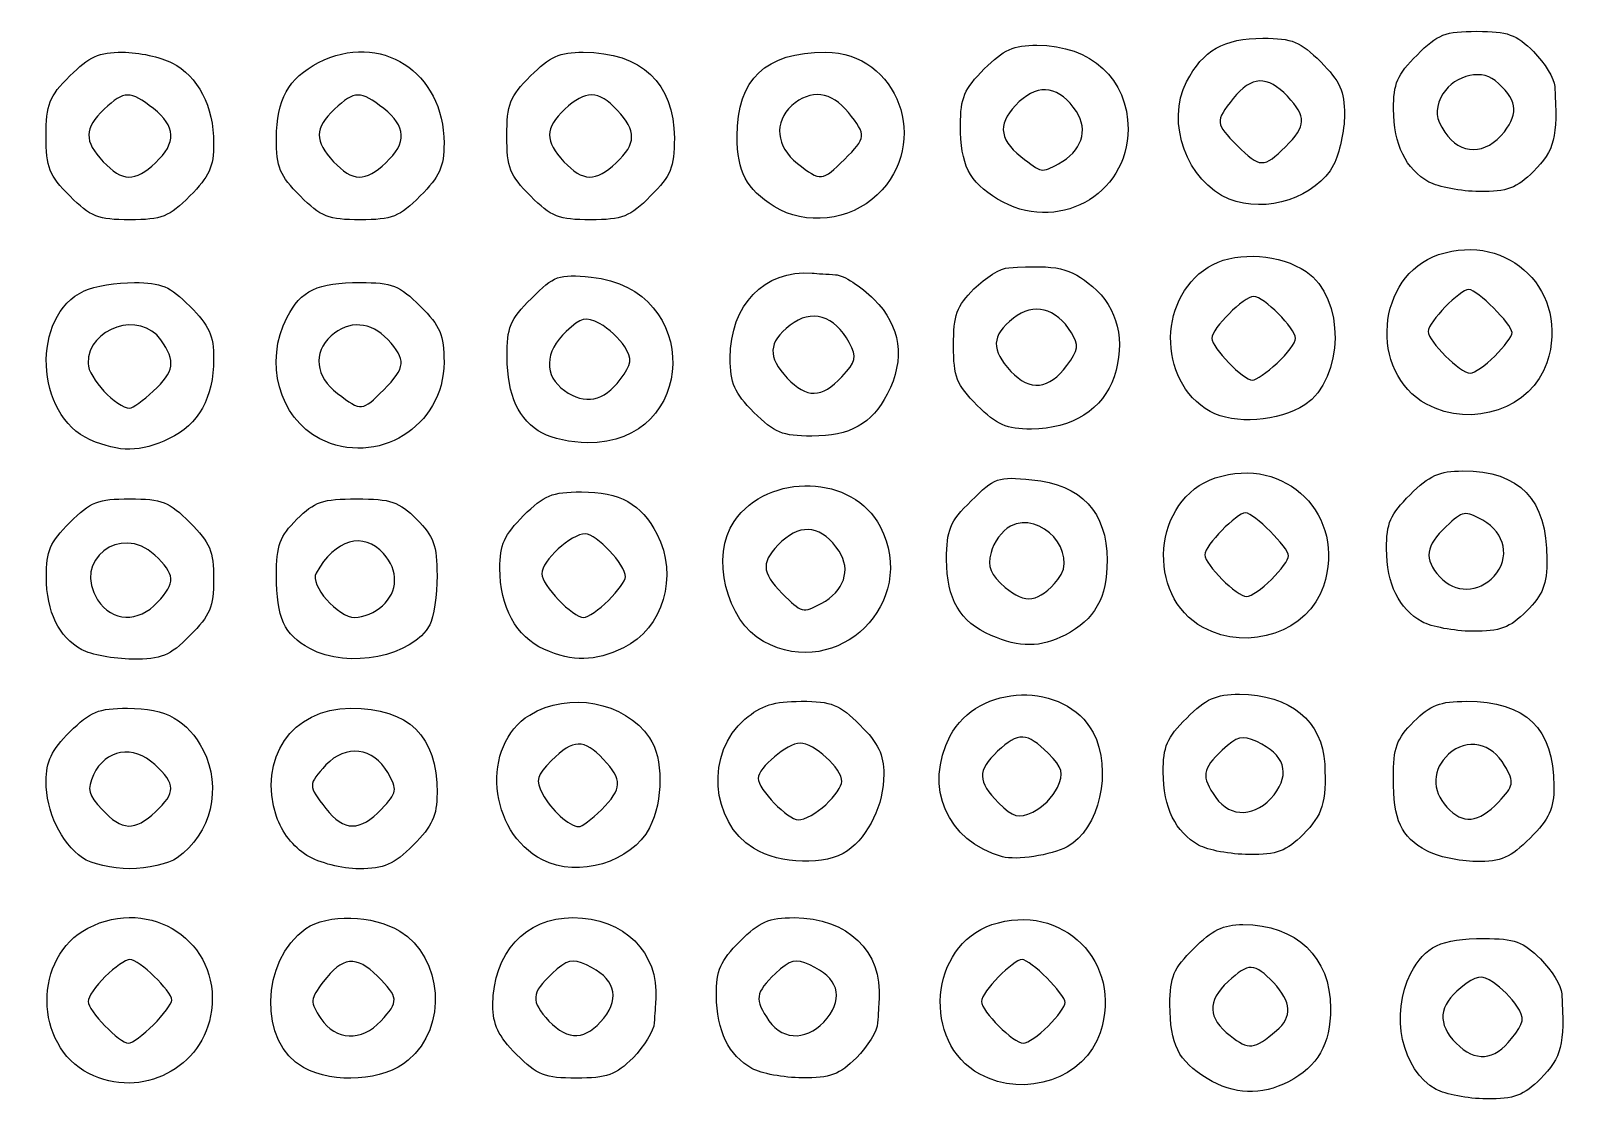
# Model space of a CAD drawing. Extents: x -1 to 2559, y 1 to 1442.
# Drawn here: x 1259.9 to 1553.9, y 361.1 to 565.4 of the extents above; entities that cross this region are included whole.
import ezdxf

# ---------------------------------------------------------------- set-up
doc = ezdxf.new("R2010")
doc.units = 0
doc.layers.get('0').update_dxf_attribs({"linetype": 'CONTINUOUS'})
doc.layers.add('IMAGE', color=7, linetype='CONTINUOUS')

# ---------------------------------------------------------------- blocks, each defined once
blk = doc.blocks.new('wave')
at = {"layer": 'IMAGE', "color": 7}
for points in [[(638.44, -1063.81), (638.44, -1063.81)], [(596.62, -1066.68), (596.62, -1066.68)], [(380.81, -1069.72), (380.81, -1069.72)], [(424.81, -1069.72), (424.81, -1069.72)], [(468.81, -1069.72), (468.81, -1069.72)], [(512.38, -1069.1), (512.38, -1069.1)], [(553.29, -1069.92), (553.29, -1069.92)], [(364.43, -1076.08), (364.43, -1076.08)], [(408.43, -1076.08), (408.43, -1076.08)], [(452.43, -1076.08), (452.43, -1076.08)], [(624.04, -1073.42), (624.04, -1073.42)], [(498.98, -1078.09), (498.98, -1078.09)], [(541.65, -1076.68), (541.65, -1076.68)], [(585.9, -1076.68), (585.9, -1076.68)], [(554.89, -1108.46), (554.89, -1108.46)], [(595.04, -1108.01), (595.04, -1108.01)], [(636.62, -1106.68), (636.62, -1106.68)], [(469.55, -1111.13), (469.55, -1111.13)], [(511.89, -1110.62), (511.89, -1110.62)], [(380.37, -1113.35), (380.37, -1113.35)], [(424.38, -1113.1), (424.38, -1113.1)], [(537.76, -1116.08), (537.76, -1116.08)], [(582.25, -1117.27), (582.25, -1117.27)], [(623.58, -1115.86), (623.58, -1115.86)], [(495.1, -1117.42), (495.1, -1117.42)], [(368.32, -1122.66), (368.32, -1122.66)], [(412.16, -1122.46), (412.16, -1122.46)], [(454.71, -1121.42), (454.71, -1121.42)], [(553.16, -1149.37), (553.16, -1149.37)], [(593.96, -1149.34), (593.96, -1149.34)], [(636.46, -1148.73), (636.46, -1148.73)], [(381.18, -1153.7), (381.18, -1153.7)], [(424.12, -1154.41), (424.12, -1154.41)], [(467.29, -1153.34), (467.29, -1153.34)], [(580.91, -1158.53), (580.91, -1158.53)], [(622.71, -1157.42), (622.71, -1157.42)], [(496.91, -1161.2), (496.91, -1161.2)], [(366.71, -1162.76), (366.71, -1162.76)], [(410.26, -1162.54), (410.26, -1162.54)], [(454.98, -1162.66), (454.98, -1162.66)], [(553.08, -1189.07), (553.08, -1189.07)], [(594.44, -1190.47), (594.44, -1190.47)], [(380.81, -1193.72), (380.81, -1193.72)], [(465.96, -1193.34), (465.96, -1193.34)], [(508.81, -1192.38), (508.81, -1192.38)], [(637.3, -1191.88), (637.3, -1191.88)], [(366.85, -1202.53), (366.85, -1202.53)], [(409.7, -1202.05), (409.7, -1202.05)], [(495.03, -1200.71), (495.03, -1200.71)], [(542.56, -1202.32), (542.56, -1202.32)], [(580.04, -1200.09), (580.04, -1200.09)], [(623.6, -1201.2), (623.6, -1201.2)], [(380.38, -1234.43), (380.38, -1234.43)], [(423.84, -1233.7), (423.84, -1233.7)], [(466.44, -1233.14), (466.44, -1233.14)], [(509.1, -1233.14), (509.1, -1233.14)], [(551.29, -1234.68), (551.29, -1234.68)], [(594.9, -1235.54), (594.9, -1235.54)], [(639.82, -1237.07), (639.82, -1237.07)], [(449.76, -1240.08), (449.76, -1240.08)], [(368.06, -1243.74), (368.06, -1243.74)], [(409.04, -1242.59), (409.04, -1242.59)], [(494.71, -1242.76), (494.71, -1242.76)], [(538.25, -1243.86), (538.25, -1243.86)], [(581.65, -1244.68), (581.65, -1244.68)], [(625.38, -1246.76), (625.38, -1246.76)]]:
    blk.add_lwpolyline(points, close=True, dxfattribs=at)
for points in [[(507.95, -1153.92), (507.95, -1153.92)], [(540.4, -1160.03), (540.4, -1160.03)], [(423.96, -1193.21), (423.96, -1193.21)], [(454.69, -1202.93), (454.69, -1202.93)]]:
    blk.add_lwpolyline(points, dxfattribs=at)
for points in [[(411.91, -1050.61), (423.68, -1044.52), (435.9, -1052.37), (435.9, -1066.02)], [(577.74, -1054.25), (580.85, -1048.25), (584.88, -1045.95), (592.33, -1045.95)], [(592.33, -1045.95), (597.94, -1045.95), (599.45, -1046.57), (603.36, -1050.48)], [(621.76, -1049.15), (625.75, -1045.16), (627.13, -1044.62), (633.2, -1044.62)], [(633.2, -1044.62), (639.05, -1044.62), (640.7, -1045.21), (644, -1048.51)], [(364.43, -1053.15), (368.13, -1049.45), (369.98, -1048.62), (374.5, -1048.62)], [(374.5, -1048.62), (377.54, -1048.62), (381.79, -1049.53), (383.94, -1050.64)], [(452.43, -1053.15), (456.13, -1049.45), (457.98, -1048.62), (462.5, -1048.62)], [(462.5, -1048.62), (473.59, -1048.62), (479.9, -1054.57), (479.9, -1065.05)], [(491.9, -1064.64), (491.9, -1053.76), (497.3, -1048.62), (508.73, -1048.62)], [(508.73, -1048.62), (522.66, -1048.62), (528.98, -1065.97), (518.65, -1075.87)], [(539.1, -1051.82), (542.8, -1048.12), (544.65, -1047.28), (549.16, -1047.28)], [(549.16, -1047.28), (559.51, -1047.28), (566.56, -1053.77), (566.56, -1063.28)], [(617.28, -1059.48), (617.24, -1054.63), (617.97, -1052.94), (621.76, -1049.15)], [(644, -1048.51), (646.14, -1050.66), (647.97, -1053.66), (648.06, -1055.18)], [(383.94, -1050.64), (388.92, -1053.21), (391.9, -1058.96), (391.9, -1066.02)], [(403.9, -1065.05), (403.9, -1057.7), (406.19, -1053.57), (411.91, -1050.61)], [(534.56, -1062.57), (534.56, -1057.27), (535.24, -1055.68), (539.1, -1051.82)], [(603.36, -1050.48), (607.06, -1054.18), (607.9, -1056.03), (607.9, -1060.55)], [(636.65, -1054.02), (633.74, -1051.61), (628.1, -1053.38), (626.33, -1057.26)], [(359.9, -1064.62), (359.9, -1058.51), (360.44, -1057.14), (364.43, -1053.15)], [(447.9, -1064.62), (447.9, -1058.51), (448.44, -1057.14), (452.43, -1053.15)], [(556.69, -1059.96), (553.56, -1055.18), (549.58, -1054.49), (545.78, -1058.06)], [(585.9, -1076.68), (577.82, -1073.34), (573.71, -1062.04), (577.74, -1054.25)], [(597, -1057.04), (593.21, -1053), (590.07, -1053.13), (586.66, -1057.46)], [(638.44, -1063.81), (641.31, -1060.15), (640.82, -1057.49), (636.65, -1054.02)], [(648.06, -1055.18), (648.65, -1064.96), (648.06, -1067.33), (644, -1071.39)], [(380.38, -1059.38), (375.97, -1055.91), (374.81, -1055.92), (370.98, -1059.51)], [(424.38, -1059.38), (419.97, -1055.91), (418.81, -1055.92), (414.98, -1059.51)], [(469, -1059.7), (465.38, -1055.85), (462.93, -1055.81), (458.98, -1059.51)], [(513.13, -1060.13), (509.97, -1056.11), (505.88, -1055.62), (502.33, -1058.82)], [(545.78, -1058.06), (541.62, -1061.97), (541.71, -1065.08), (546.08, -1068.52)], [(586.66, -1057.46), (583.16, -1061.92), (583.18, -1062.2), (587.41, -1066.43)], [(596.62, -1066.68), (600.65, -1062.65), (600.71, -1060.99), (597, -1057.04)], [(626.33, -1057.26), (625.15, -1059.85), (625.3, -1061.2), (627.07, -1063.89)], [(370.98, -1059.51), (367.14, -1063.13), (367.09, -1065.59), (370.8, -1069.53)], [(380.81, -1069.72), (384.84, -1065.93), (384.71, -1062.78), (380.38, -1059.38)], [(414.98, -1059.51), (411.14, -1063.13), (411.09, -1065.59), (414.8, -1069.53)], [(424.81, -1069.72), (428.84, -1065.93), (428.71, -1062.78), (424.38, -1059.38)], [(458.98, -1059.51), (455.14, -1063.13), (455.09, -1065.59), (458.8, -1069.53)], [(468.81, -1069.72), (472.66, -1066.1), (472.7, -1063.65), (469, -1059.7)], [(502.33, -1058.82), (498.86, -1061.97), (499.31, -1066.63), (503.41, -1069.85)], [(512.38, -1069.1), (516.61, -1064.87), (516.64, -1064.58), (513.13, -1060.13)], [(553.29, -1069.92), (557.67, -1067.57), (559.04, -1063.55), (556.69, -1059.96)], [(607.9, -1060.55), (607.9, -1063.59), (606.96, -1067.9), (605.81, -1070.12)], [(624.04, -1073.42), (619.6, -1070.96), (617.33, -1066.28), (617.28, -1059.48)], [(541.65, -1076.68), (536.14, -1073.32), (534.56, -1070.19), (534.56, -1062.57)], [(566.56, -1063.28), (566.56, -1076.05), (552.77, -1083.47), (541.65, -1076.68)], [(627.07, -1063.89), (629.99, -1068.35), (634.89, -1068.31), (638.44, -1063.81)], [(364.43, -1076.08), (360.44, -1072.09), (359.9, -1070.72), (359.9, -1064.62)], [(391.9, -1066.02), (391.9, -1070.53), (391.06, -1072.38), (387.36, -1076.08)], [(408.43, -1076.08), (404.51, -1072.17), (403.9, -1070.66), (403.9, -1065.05)], [(435.9, -1066.02), (435.9, -1070.53), (435.06, -1072.38), (431.36, -1076.08)], [(452.43, -1076.08), (448.44, -1072.09), (447.9, -1070.72), (447.9, -1064.62)], [(479.9, -1065.05), (479.9, -1070.66), (479.28, -1072.17), (475.36, -1076.08)], [(498.98, -1078.09), (493.58, -1074.7), (491.9, -1071.5), (491.9, -1064.64)], [(587.41, -1066.43), (591.74, -1070.76), (592.52, -1070.78), (596.62, -1066.68)], [(370.8, -1069.53), (374.41, -1073.38), (376.87, -1073.42), (380.81, -1069.72)], [(414.8, -1069.53), (418.41, -1073.38), (420.87, -1073.42), (424.81, -1069.72)], [(458.8, -1069.53), (462.41, -1073.38), (464.87, -1073.42), (468.81, -1069.72)], [(503.41, -1069.85), (507.86, -1073.36), (508.15, -1073.33), (512.38, -1069.1)], [(546.08, -1068.52), (550.16, -1071.73), (549.97, -1071.69), (553.29, -1069.92)], [(605.81, -1070.12), (602.59, -1076.34), (592.84, -1079.55), (585.9, -1076.68)], [(644, -1071.39), (640.75, -1074.64), (639.04, -1075.27), (633.67, -1075.24)], [(375.9, -1080.62), (369.79, -1080.62), (368.42, -1080.08), (364.43, -1076.08)], [(387.36, -1076.08), (383.37, -1080.08), (382, -1080.62), (375.9, -1080.62)], [(419.9, -1080.62), (413.79, -1080.62), (412.42, -1080.08), (408.43, -1076.08)], [(431.36, -1076.08), (427.37, -1080.08), (426, -1080.62), (419.9, -1080.62)], [(463.9, -1080.62), (457.79, -1080.62), (456.42, -1080.08), (452.43, -1076.08)], [(475.36, -1076.08), (471.37, -1080.08), (470, -1080.62), (463.9, -1080.62)], [(518.65, -1075.87), (513.44, -1080.86), (504.92, -1081.82), (498.98, -1078.09)], [(633.67, -1075.24), (630.13, -1075.21), (625.8, -1074.39), (624.04, -1073.42)], [(625.88, -1087.29), (639.36, -1082.84), (651.01, -1094.47), (646.57, -1107.93)], [(582.8, -1089.16), (587.66, -1086.64), (595.6, -1087.24), (600.56, -1090.49)], [(623.58, -1115.86), (612.45, -1109.82), (613.95, -1091.23), (625.88, -1087.29)], [(490.57, -1107.08), (490.58, -1096.87), (497.02, -1090.18), (506.23, -1090.83)], [(506.23, -1090.83), (507.15, -1090.9), (509.16, -1091.02), (510.7, -1091.12)], [(537.13, -1093.85), (539.27, -1091.7), (542.27, -1089.87), (543.79, -1089.78)], [(543.79, -1089.78), (553.12, -1089.22), (555.45, -1089.75), (559.75, -1093.36)], [(582.25, -1117.27), (571.91, -1111.45), (572.25, -1094.62), (582.8, -1089.16)], [(600.56, -1090.49), (608.05, -1095.4), (607.89, -1111.02), (600.31, -1115.99)], [(367.19, -1094.21), (369.12, -1093.33), (373.42, -1092.62), (376.76, -1092.62)], [(376.76, -1092.62), (381.89, -1092.62), (383.54, -1093.32), (387.36, -1097.15)], [(405.91, -1099.26), (408.59, -1094.08), (411.68, -1092.62), (419.94, -1092.62)], [(419.94, -1092.62), (426, -1092.62), (427.38, -1093.16), (431.36, -1097.15)], [(452.6, -1095.65), (456.99, -1091.25), (457.73, -1090.99), (463.99, -1091.59)], [(463.99, -1091.59), (485.29, -1093.64), (484.57, -1123.4), (463.23, -1123.23)], [(510.7, -1091.12), (512.24, -1091.21), (515.54, -1093.32), (518.03, -1095.82)], [(559.75, -1093.36), (564.6, -1097.44), (566.13, -1103.84), (563.89, -1110.63)], [(368.32, -1122.66), (357.73, -1118.06), (356.97, -1098.87), (367.19, -1094.21)], [(447.94, -1106.82), (447.9, -1101.16), (448.49, -1099.76), (452.6, -1095.65)], [(518.03, -1095.82), (523.16, -1100.95), (524.04, -1107.22), (520.57, -1113.93)], [(533.23, -1104.65), (533.23, -1098.8), (533.82, -1097.15), (537.13, -1093.85)], [(555.76, -1102.23), (552.76, -1097.42), (548.56, -1096.37), (544.65, -1099.45)], [(590.56, -1095.28), (588.68, -1095.28), (582.56, -1101.39), (582.56, -1103.28)], [(598.56, -1103.29), (598.56, -1101.4), (592.45, -1095.28), (590.56, -1095.28)], [(631.65, -1093.95), (629.95, -1093.95), (623.9, -1100.19), (623.9, -1101.95)], [(639.9, -1102.19), (639.9, -1100.62), (633.23, -1093.95), (631.65, -1093.95)], [(381.82, -1103.58), (377.89, -1097.97), (367.9, -1101.19), (367.9, -1108.06)], [(387.36, -1097.15), (391.06, -1100.85), (391.9, -1102.7), (391.9, -1107.22)], [(412.16, -1122.46), (404.41, -1118.51), (401.51, -1107.76), (405.91, -1099.26)], [(431.36, -1097.15), (435.21, -1100.99), (435.9, -1102.62), (435.9, -1107.84)], [(465.62, -1100.47), (462.96, -1099.04), (462.11, -1099.24), (459.23, -1101.95)], [(513.31, -1104.1), (510.53, -1098.9), (506.05, -1097.59), (501.99, -1100.78)], [(544.65, -1099.45), (540.45, -1102.75), (540.33, -1105.48), (544.18, -1109.59)], [(425.18, -1103.53), (421.94, -1100.06), (417.69, -1099.78), (414.33, -1102.82)], [(459.23, -1101.95), (455.09, -1105.84), (454.96, -1110.47), (458.9, -1113.25)], [(470.42, -1104.88), (469.47, -1103.36), (467.31, -1101.37), (465.62, -1100.47)], [(501.99, -1100.78), (497.8, -1104.07), (497.66, -1106.82), (501.46, -1110.86)], [(554.89, -1108.46), (557.1, -1105.5), (557.22, -1104.57), (555.76, -1102.23)], [(623.9, -1101.95), (623.9, -1103.84), (630.01, -1109.95), (631.9, -1109.95)], [(636.62, -1106.68), (638.42, -1104.88), (639.9, -1102.86), (639.9, -1102.19)], [(380.37, -1113.35), (384.43, -1109.58), (384.71, -1107.71), (381.82, -1103.58)], [(414.33, -1102.82), (410.79, -1106.03), (411.31, -1110.62), (415.56, -1113.8)], [(424.38, -1113.1), (428.61, -1108.87), (428.74, -1107.35), (425.18, -1103.53)], [(469.55, -1111.13), (471.77, -1108.15), (471.89, -1107.24), (470.42, -1104.88)], [(511.89, -1110.62), (514.65, -1107.68), (514.82, -1106.92), (513.31, -1104.1)], [(537.76, -1116.08), (533.78, -1112.09), (533.23, -1110.72), (533.23, -1104.65)], [(582.56, -1103.28), (582.56, -1105.03), (588.61, -1111.28), (590.31, -1111.28)], [(595.04, -1108.01), (596.98, -1106.21), (598.56, -1104.09), (598.56, -1103.29)], [(367.9, -1108.06), (367.9, -1110.76), (373.36, -1116.62), (375.88, -1116.62)], [(391.9, -1107.22), (391.9, -1114.59), (389.01, -1119.79), (383.42, -1122.44)], [(435.9, -1107.84), (435.9, -1120.11), (423.07, -1128.01), (412.16, -1122.46)], [(454.71, -1121.42), (450.15, -1118.9), (448, -1114.24), (447.94, -1106.82)], [(495.1, -1117.42), (491.33, -1113.65), (490.56, -1111.9), (490.57, -1107.08)], [(544.18, -1109.59), (547.81, -1113.44), (551.47, -1113.06), (554.89, -1108.46)], [(590.31, -1111.28), (590.97, -1111.28), (593.09, -1109.81), (595.04, -1108.01)], [(646.57, -1107.93), (643.69, -1116.65), (632.29, -1120.59), (623.58, -1115.86)], [(631.9, -1109.95), (632.7, -1109.95), (634.82, -1108.48), (636.62, -1106.68)], [(458.9, -1113.25), (462.89, -1116.06), (466.4, -1115.37), (469.55, -1111.13)], [(501.46, -1110.86), (505.19, -1114.83), (508, -1114.76), (511.89, -1110.62)], [(563.89, -1110.63), (561.86, -1116.8), (555.83, -1120.6), (548.1, -1120.61)], [(375.88, -1116.62), (376.41, -1116.62), (378.43, -1115.14), (380.37, -1113.35)], [(415.56, -1113.8), (420.23, -1117.28), (420.2, -1117.28), (424.38, -1113.1)], [(520.57, -1113.93), (517.61, -1119.65), (513.48, -1121.95), (506.13, -1121.95)], [(548.1, -1120.61), (543.27, -1120.61), (541.53, -1119.85), (537.76, -1116.08)], [(600.31, -1115.99), (595.42, -1119.2), (586.76, -1119.81), (582.25, -1117.27)], [(506.13, -1121.95), (500.52, -1121.95), (499.01, -1121.33), (495.1, -1117.42)], [(383.42, -1122.44), (377.88, -1125.06), (373.97, -1125.12), (368.32, -1122.66)], [(463.23, -1123.23), (460.3, -1123.21), (456.46, -1122.39), (454.71, -1121.42)], [(583.21, -1129.95), (596.69, -1125.51), (608.35, -1137.14), (603.9, -1150.6)], [(491.31, -1138.24), (497.96, -1128.74), (514.08, -1129.32), (519.21, -1139.24)], [(620.43, -1133.15), (624.13, -1129.45), (625.98, -1128.62), (630.5, -1128.62)], [(630.5, -1128.62), (641.42, -1128.62), (646.56, -1134.01), (646.56, -1145.45)], [(536.6, -1134.32), (541.02, -1129.89), (541.7, -1129.65), (548.18, -1130.28)], [(548.18, -1130.28), (557.62, -1131.18), (562.56, -1136.48), (562.56, -1145.67)], [(580.91, -1158.53), (569.78, -1152.49), (571.28, -1133.89), (583.21, -1129.95)], [(364.43, -1138.48), (368.42, -1134.49), (369.79, -1133.95), (375.9, -1133.95)], [(375.9, -1133.95), (382, -1133.95), (383.37, -1134.49), (387.36, -1138.48)], [(407.79, -1137.85), (411.18, -1134.46), (412.68, -1133.95), (419.23, -1133.95)], [(419.23, -1133.95), (425.78, -1133.95), (427.28, -1134.46), (430.67, -1137.85)], [(451.1, -1137.15), (455.01, -1133.23), (456.52, -1132.62), (462.13, -1132.62)], [(462.13, -1132.62), (469.48, -1132.62), (473.61, -1134.91), (476.57, -1140.63)], [(531.9, -1145.52), (531.9, -1139.86), (532.5, -1138.41), (536.6, -1134.32)], [(615.94, -1143.48), (615.9, -1138.63), (616.64, -1136.94), (620.43, -1133.15)], [(403.9, -1148.6), (403.9, -1142.8), (404.5, -1141.14), (407.79, -1137.85)], [(430.67, -1137.85), (433.96, -1141.14), (434.56, -1142.8), (434.56, -1148.6)], [(446.56, -1147.22), (446.56, -1142.7), (447.4, -1140.85), (451.1, -1137.15)], [(553.16, -1149.37), (557.31, -1144.37), (549.91, -1136.06), (544.08, -1139.18)], [(588.99, -1136.62), (587.28, -1136.62), (581.23, -1142.86), (581.23, -1144.62)], [(597.23, -1144.86), (597.23, -1143.28), (590.56, -1136.62), (588.99, -1136.62)], [(634.3, -1138.03), (630.93, -1136.14), (630.49, -1136.22), (627.3, -1139.22)], [(359.94, -1148.82), (359.9, -1143.96), (360.64, -1142.27), (364.43, -1138.48)], [(380.64, -1144.69), (374.1, -1138.54), (364.86, -1145.79), (369.74, -1153.23)], [(387.36, -1138.48), (391.23, -1142.35), (391.9, -1143.93), (391.9, -1149.28)], [(424.36, -1144.39), (420.49, -1140.11), (415.09, -1141.68), (411.45, -1148.13)], [(462.89, -1140.62), (460.2, -1140.62), (454.56, -1145.78), (454.56, -1148.24)], [(470.56, -1148.86), (470.56, -1146.55), (465.03, -1140.62), (462.89, -1140.62)], [(476.57, -1140.63), (480.71, -1148.64), (477.73, -1158.81), (470.19, -1162.39)], [(496.91, -1161.2), (489.85, -1157.36), (486.76, -1144.73), (491.31, -1138.24)], [(519.21, -1139.24), (526.7, -1153.72), (511.22, -1168.96), (496.91, -1161.2)], [(511.36, -1143.96), (508.23, -1139.18), (504.25, -1138.49), (500.45, -1142.06)], [(544.08, -1139.18), (542.53, -1140.01), (540.86, -1142.28), (540.38, -1144.22)], [(627.3, -1139.22), (623.34, -1142.93), (623.03, -1145.45), (626.1, -1148.84)], [(636.46, -1148.73), (639.61, -1145.24), (638.65, -1140.46), (634.3, -1138.03)], [(500.45, -1142.06), (496.39, -1145.87), (496.4, -1147.91), (500.5, -1152.01)], [(622.71, -1157.42), (618.27, -1154.96), (616, -1150.28), (615.94, -1143.48)], [(381.18, -1153.7), (384.69, -1149.92), (384.6, -1148.41), (380.64, -1144.69)], [(424.12, -1154.41), (427.16, -1151.67), (427.25, -1147.59), (424.36, -1144.39)], [(507.95, -1153.92), (512.33, -1151.57), (513.71, -1147.55), (511.36, -1143.96)], [(540.4, -1160.03), (534.44, -1157.44), (531.9, -1153.1), (531.9, -1145.52)], [(540.38, -1144.22), (539.67, -1147.02), (540.23, -1148.37), (543.11, -1150.85)], [(562.56, -1145.67), (562.56, -1152.85), (560.23, -1157.02), (554.55, -1159.96)], [(581.23, -1144.62), (581.23, -1146.5), (587.34, -1152.62), (589.23, -1152.62)], [(593.96, -1149.34), (595.76, -1147.54), (597.23, -1145.52), (597.23, -1144.86)], [(646.56, -1145.45), (646.56, -1150.35), (645.83, -1152.22), (642.67, -1155.39)], [(366.71, -1162.76), (362.27, -1160.29), (360, -1155.62), (359.94, -1148.82)], [(391.9, -1149.28), (391.9, -1154.63), (391.23, -1156.21), (387.36, -1160.08)], [(410.26, -1162.54), (405.34, -1159.87), (403.9, -1156.71), (403.9, -1148.6)], [(411.45, -1148.13), (410.19, -1150.37), (415.66, -1156.62), (418.89, -1156.62)], [(434.56, -1148.6), (434.56, -1152.37), (433.95, -1156.61), (433.19, -1158.02)], [(454.98, -1162.66), (449.76, -1160.39), (446.56, -1154.53), (446.56, -1147.22)], [(454.56, -1148.24), (454.56, -1150.42), (460.49, -1156.62), (462.56, -1156.62)], [(467.29, -1153.34), (469.09, -1151.54), (470.56, -1149.52), (470.56, -1148.86)], [(543.11, -1150.85), (546.91, -1154.12), (549.54, -1153.73), (553.16, -1149.37)], [(589.23, -1152.62), (590.03, -1152.62), (592.16, -1151.14), (593.96, -1149.34)], [(626.1, -1148.84), (628.96, -1152.01), (633.54, -1151.95), (636.46, -1148.73)], [(500.5, -1152.01), (504.22, -1155.72), (504.46, -1155.79), (507.95, -1153.92)], [(603.9, -1150.6), (601.02, -1159.32), (589.62, -1163.25), (580.91, -1158.53)], [(369.74, -1153.23), (372.51, -1157.46), (377.49, -1157.66), (381.18, -1153.7)], [(418.89, -1156.62), (420.43, -1156.62), (422.78, -1155.62), (424.12, -1154.41)], [(462.56, -1156.62), (463.36, -1156.62), (465.49, -1155.14), (467.29, -1153.34)], [(642.67, -1155.39), (639.41, -1158.64), (637.7, -1159.27), (632.33, -1159.24)], [(433.19, -1158.02), (429.95, -1164.09), (417.6, -1166.52), (410.26, -1162.54)], [(632.33, -1159.24), (628.79, -1159.21), (624.46, -1158.39), (622.71, -1157.42)], [(387.36, -1160.08), (383.43, -1164.01), (381.97, -1164.61), (376.36, -1164.57)], [(554.55, -1159.96), (549.84, -1162.39), (545.87, -1162.41), (540.4, -1160.03)], [(376.36, -1164.57), (372.81, -1164.54), (368.46, -1163.73), (366.71, -1162.76)], [(470.19, -1162.39), (464.55, -1165.06), (460.66, -1165.13), (454.98, -1162.66)], [(532.59, -1179.24), (537.82, -1169.11), (554.59, -1168.7), (559.87, -1178.57)], [(452.28, -1175.24), (459.78, -1170.66), (470.31, -1172.66), (475.15, -1179.57)], [(493.38, -1176.03), (496.55, -1173.36), (498.89, -1172.62), (504.13, -1172.62)], [(504.13, -1172.62), (509.97, -1172.62), (511.41, -1173.2), (515.36, -1177.15)], [(577.76, -1175.82), (581.46, -1172.12), (583.31, -1171.28), (587.83, -1171.28)], [(587.83, -1171.28), (597.45, -1171.28), (603.75, -1176.44), (604.12, -1184.62)], [(621.13, -1176.51), (624.31, -1173.33), (626.15, -1172.62), (631.19, -1172.62)], [(631.19, -1172.62), (642.54, -1172.62), (647.9, -1177.81), (647.9, -1188.81)], [(364.43, -1178.48), (368.35, -1174.57), (369.85, -1173.95), (375.47, -1173.95)], [(375.47, -1173.95), (382.81, -1173.95), (386.95, -1176.25), (389.9, -1181.96)], [(403.9, -1194.63), (400.25, -1183.57), (406.84, -1173.95), (418.07, -1173.95)], [(418.07, -1173.95), (429.21, -1173.95), (434.56, -1179.21), (434.56, -1190.15)], [(454.69, -1202.93), (444.33, -1197.61), (442.88, -1180.97), (452.28, -1175.24)], [(495.03, -1200.71), (486.73, -1195.65), (485.84, -1182.37), (493.38, -1176.03)], [(573.28, -1186.15), (573.24, -1181.3), (573.97, -1179.61), (577.76, -1175.82)], [(359.9, -1187.88), (359.9, -1184.13), (360.93, -1181.98), (364.43, -1178.48)], [(515.36, -1177.15), (518.86, -1180.65), (519.9, -1182.79), (519.9, -1186.55)], [(551.29, -1182.55), (547.27, -1178.53), (545.6, -1178.47), (541.65, -1182.18)], [(559.87, -1178.57), (563.67, -1185.68), (561.07, -1197.14), (554.9, -1200.44)], [(591.13, -1180.33), (588.36, -1179.07), (587.37, -1179.31), (584.55, -1181.96)], [(617.23, -1187.27), (617.23, -1181.47), (617.83, -1179.81), (621.13, -1176.51)], [(380.64, -1184.69), (376.59, -1180.89), (371.18, -1181.8), (368.96, -1186.67)], [(389.9, -1181.96), (393.56, -1189.04), (391.4, -1198.01), (384.94, -1202.53)], [(425.15, -1186.21), (422.49, -1181.45), (417.08, -1180.79), (413.35, -1184.79)], [(466.33, -1183.7), (462.63, -1179.76), (460.58, -1179.81), (456.45, -1183.94)], [(475.15, -1179.57), (477.82, -1183.38), (477.82, -1191.62), (475.14, -1196.79)], [(503.9, -1180.62), (501.5, -1180.62), (495.9, -1185.34), (495.9, -1187.35)], [(511.9, -1187.97), (511.9, -1185.45), (506.63, -1180.62), (503.9, -1180.62)], [(542.56, -1202.32), (531.91, -1199.29), (527.5, -1189.08), (532.59, -1179.24)], [(584.55, -1181.96), (580.68, -1185.6), (580.49, -1186.96), (583.31, -1190.99)], [(594.44, -1190.47), (597.64, -1186.4), (596.45, -1182.75), (591.13, -1180.33)], [(638.49, -1184.88), (636.05, -1180.53), (631.27, -1179.56), (627.79, -1182.72)], [(380.81, -1193.72), (384.72, -1190.05), (384.69, -1188.49), (380.64, -1184.69)], [(413.35, -1184.79), (409.91, -1188.48), (409.91, -1188.76), (413.33, -1193.1)], [(456.45, -1183.94), (453.57, -1186.82), (453.34, -1187.67), (454.73, -1190.27)], [(465.96, -1193.34), (469.98, -1189.32), (470.04, -1187.65), (466.33, -1183.7)], [(541.65, -1182.18), (537.72, -1185.87), (537.76, -1187.94), (541.84, -1192.01)], [(553.08, -1189.07), (554.35, -1186.3), (554.09, -1185.35), (551.29, -1182.55)], [(604.12, -1184.62), (604.46, -1191.96), (603.73, -1194.32), (600, -1198.05)], [(627.79, -1182.72), (624.65, -1185.56), (624.51, -1189.61), (627.44, -1192.84)], [(637.3, -1191.88), (640.29, -1188.69), (640.37, -1188.24), (638.49, -1184.88)], [(366.85, -1202.53), (362.74, -1199.65), (359.9, -1193.66), (359.9, -1187.88)], [(368.96, -1186.67), (367.67, -1189.5), (367.91, -1190.46), (370.58, -1193.3)], [(423.96, -1193.21), (426.96, -1190.02), (427.04, -1189.58), (425.15, -1186.21)], [(495.9, -1187.35), (495.9, -1189.41), (501.58, -1195.28), (503.57, -1195.28)], [(519.9, -1186.55), (519.9, -1192.33), (517.05, -1198.32), (512.94, -1201.2)], [(580.04, -1200.09), (575.6, -1197.63), (573.33, -1192.95), (573.28, -1186.15)], [(623.6, -1201.2), (618.67, -1198.53), (617.23, -1195.37), (617.23, -1187.27)], [(434.56, -1190.15), (434.56, -1194.51), (433.69, -1196.42), (430.03, -1200.08)], [(454.73, -1190.27), (456.39, -1193.4), (459.79, -1196.5), (461.62, -1196.57)], [(508.81, -1192.38), (510.51, -1190.79), (511.9, -1188.8), (511.9, -1187.97)], [(548.35, -1193.8), (550.14, -1192.99), (552.27, -1190.86), (553.08, -1189.07)], [(583.31, -1190.99), (586.11, -1194.99), (591.06, -1194.76), (594.44, -1190.47)], [(647.9, -1188.81), (647.9, -1193.18), (647.03, -1195.08), (643.36, -1198.75)], [(370.58, -1193.3), (374.41, -1197.38), (376.81, -1197.47), (380.81, -1193.72)], [(413.33, -1193.1), (416.8, -1197.52), (419.88, -1197.55), (423.96, -1193.21)], [(461.62, -1196.57), (462.21, -1196.6), (464.16, -1195.14), (465.96, -1193.34)], [(503.57, -1195.28), (504.76, -1195.28), (507.11, -1193.98), (508.81, -1192.38)], [(541.84, -1192.01), (544.64, -1194.81), (545.58, -1195.07), (548.35, -1193.8)], [(627.44, -1192.84), (630.47, -1196.2), (633.52, -1195.9), (637.3, -1191.88)], [(409.7, -1202.05), (407.13, -1200.48), (404.88, -1197.6), (403.9, -1194.63)], [(475.14, -1196.79), (471.73, -1203.37), (461.52, -1206.44), (454.69, -1202.93)], [(600, -1198.05), (596.75, -1201.3), (595.04, -1201.94), (589.67, -1201.9)], [(643.36, -1198.75), (639.57, -1202.54), (637.89, -1203.27), (633.03, -1203.23)], [(375.9, -1204.62), (372.55, -1204.62), (368.49, -1203.68), (366.85, -1202.53)], [(384.94, -1202.53), (383.3, -1203.68), (379.24, -1204.62), (375.9, -1204.62)], [(419.7, -1204.61), (416.33, -1204.61), (412.13, -1203.53), (409.7, -1202.05)], [(430.03, -1200.08), (426.26, -1203.85), (424.52, -1204.62), (419.7, -1204.61)], [(512.94, -1201.2), (508.88, -1204.05), (500.11, -1203.81), (495.03, -1200.71)], [(554.9, -1200.44), (551.92, -1202.03), (545.16, -1203.06), (542.56, -1202.32)], [(589.67, -1201.9), (586.13, -1201.88), (581.8, -1201.06), (580.04, -1200.09)], [(633.03, -1203.23), (629.84, -1203.2), (625.59, -1202.29), (623.6, -1201.2)], [(367.85, -1215.97), (379.92, -1209.73), (393.23, -1218.6), (391.48, -1231.71)], [(540.55, -1215.29), (554.02, -1210.84), (565.68, -1222.47), (561.24, -1235.93)], [(409.52, -1216.03), (413.58, -1213.18), (422.35, -1213.42), (427.43, -1216.52)], [(445.23, -1230.68), (445.23, -1220.75), (451.45, -1213.95), (460.53, -1213.95)], [(460.53, -1213.95), (470.29, -1213.96), (476.98, -1220.59), (476.35, -1229.62)], [(492.43, -1218.48), (496.2, -1214.71), (497.94, -1213.95), (502.76, -1213.95)], [(502.76, -1213.95), (512.97, -1213.96), (519.66, -1220.41), (519.01, -1229.62)], [(368.06, -1243.74), (357.52, -1238.38), (357.4, -1221.38), (367.85, -1215.97)], [(409.04, -1242.59), (400.49, -1237.95), (400.78, -1222.15), (409.52, -1216.03)], [(427.43, -1216.52), (435.73, -1221.58), (436.62, -1234.86), (429.08, -1241.2)], [(538.25, -1243.86), (527.12, -1237.82), (528.61, -1219.23), (540.55, -1215.29)], [(579.1, -1219.82), (582.6, -1216.32), (584.74, -1215.28), (588.5, -1215.28)], [(588.5, -1215.28), (598.72, -1215.28), (605.23, -1221.5), (605.23, -1231.28)], [(487.94, -1228.82), (487.9, -1223.96), (488.64, -1222.27), (492.43, -1218.48)], [(574.56, -1230.57), (574.56, -1225.27), (575.24, -1223.68), (579.1, -1219.82)], [(620.58, -1224.59), (623.25, -1219.42), (626.35, -1217.95), (634.58, -1217.95)], [(634.58, -1217.95), (640.38, -1217.95), (642.04, -1218.55), (645.33, -1221.85)], [(375.9, -1221.95), (375.1, -1221.95), (372.97, -1223.42), (371.17, -1225.22)], [(383.9, -1229.71), (383.9, -1228), (377.65, -1221.95), (375.9, -1221.95)], [(423.2, -1225.13), (419.17, -1221.1), (416.43, -1221.39), (412.83, -1226.21)], [(463.13, -1223), (460.36, -1221.73), (459.37, -1221.98), (456.55, -1224.63)], [(466.44, -1233.14), (469.64, -1229.07), (468.45, -1225.42), (463.13, -1223)], [(505.8, -1223), (503.03, -1221.73), (502.04, -1221.98), (499.22, -1224.63)], [(509.1, -1233.14), (512.31, -1229.07), (511.12, -1225.42), (505.8, -1223)], [(546.32, -1221.95), (544.62, -1221.95), (538.56, -1228.19), (538.56, -1229.95)], [(554.56, -1230.19), (554.56, -1228.62), (547.9, -1221.95), (546.32, -1221.95)], [(594.33, -1226.37), (590.74, -1222.55), (589.54, -1222.52), (585.65, -1226.18)], [(645.33, -1221.85), (647.48, -1223.99), (649.3, -1226.99), (649.4, -1228.51)], [(371.17, -1225.22), (369.37, -1227.02), (367.9, -1229.15), (367.9, -1229.95)], [(423.84, -1233.7), (427.33, -1229.96), (427.27, -1229.2), (423.2, -1225.13)], [(456.55, -1224.63), (452.52, -1228.41), (452.42, -1229.91), (455.95, -1233.7)], [(499.22, -1224.63), (495.34, -1228.27), (495.15, -1229.63), (497.97, -1233.65)], [(625.38, -1246.76), (618.83, -1243.13), (616.52, -1232.44), (620.58, -1224.59)], [(636.34, -1226.36), (634, -1224.8), (633.18, -1224.94), (630.11, -1227.36)], [(412.83, -1226.21), (410.3, -1229.61), (410.27, -1229.98), (412.39, -1233.21)], [(494.71, -1242.76), (490.27, -1240.29), (488, -1235.62), (487.94, -1228.82)], [(585.65, -1226.18), (581.62, -1229.96), (581.75, -1233.11), (586.05, -1236.5)], [(594.9, -1235.54), (598.01, -1232.87), (597.84, -1230.1), (594.33, -1226.37)], [(630.11, -1227.36), (625.88, -1230.68), (625.58, -1234.3), (629.23, -1237.95)], [(640.82, -1230.84), (639.84, -1229.36), (637.82, -1227.34), (636.34, -1226.36)], [(649.4, -1228.51), (649.99, -1238.29), (649.4, -1240.66), (645.33, -1244.72)], [(367.9, -1229.95), (367.9, -1231.71), (373.95, -1237.95), (375.65, -1237.95)], [(391.48, -1231.71), (390, -1242.7), (378.07, -1248.83), (368.06, -1243.74)], [(380.38, -1234.43), (382.31, -1232.5), (383.9, -1230.37), (383.9, -1229.71)], [(449.76, -1240.08), (446.26, -1236.58), (445.23, -1234.44), (445.23, -1230.68)], [(476.35, -1229.62), (476.28, -1230.53), (476.15, -1232.53), (476.06, -1234.05)], [(519.01, -1229.62), (518.95, -1230.53), (518.82, -1232.53), (518.73, -1234.05)], [(538.56, -1229.95), (538.56, -1231.84), (544.68, -1237.95), (546.56, -1237.95)], [(551.29, -1234.68), (553.09, -1232.88), (554.56, -1230.86), (554.56, -1230.19)], [(581.65, -1244.68), (576.14, -1241.32), (574.56, -1238.19), (574.56, -1230.57)], [(605.23, -1231.28), (605.23, -1238.17), (602.81, -1242.39), (597.22, -1245.29)], [(639.82, -1237.07), (642.24, -1234), (642.38, -1233.18), (640.82, -1230.84)], [(375.65, -1237.95), (376.32, -1237.95), (378.45, -1236.37), (380.38, -1234.43)], [(412.39, -1233.21), (415.17, -1237.46), (420.15, -1237.67), (423.84, -1233.7)], [(455.95, -1233.7), (459.56, -1237.57), (463.1, -1237.38), (466.44, -1233.14)], [(476.06, -1234.05), (475.97, -1235.57), (474.14, -1238.57), (472, -1240.72)], [(497.97, -1233.65), (500.78, -1237.66), (505.73, -1237.43), (509.1, -1233.14)], [(518.73, -1234.05), (518.64, -1235.57), (516.81, -1238.57), (514.67, -1240.72)], [(546.56, -1237.95), (547.36, -1237.95), (549.49, -1236.48), (551.29, -1234.68)], [(561.24, -1235.93), (558.36, -1244.65), (546.95, -1248.59), (538.25, -1243.86)], [(586.05, -1236.5), (589.58, -1239.28), (590.68, -1239.16), (594.9, -1235.54)], [(629.23, -1237.95), (632.87, -1241.59), (636.5, -1241.29), (639.82, -1237.07)], [(461.2, -1244.62), (455.13, -1244.62), (453.75, -1244.07), (449.76, -1240.08)], [(472, -1240.72), (468.7, -1244.02), (467.05, -1244.62), (461.2, -1244.62)], [(514.67, -1240.72), (511.41, -1243.97), (509.7, -1244.61), (504.33, -1244.57)], [(429.08, -1241.2), (424.38, -1245.16), (414.96, -1245.81), (409.04, -1242.59)], [(504.33, -1244.57), (500.79, -1244.54), (496.46, -1243.73), (494.71, -1242.76)], [(597.22, -1245.29), (591.99, -1247.99), (586.74, -1247.79), (581.65, -1244.68)], [(645.33, -1244.72), (642.08, -1247.97), (640.37, -1248.61), (635, -1248.57)], [(635, -1248.57), (631.46, -1248.54), (627.13, -1247.73), (625.38, -1246.76)]]:
    blk.add_open_spline(points, degree=3, dxfattribs=at)

msp = doc.modelspace()

# ---------------------------------------------------------------- block references
at = {"linetype": 'Continuous'}
msp.add_blockref('wave', (902.91, 1609.95), dxfattribs=at)

doc.saveas('drawing.dxf')
